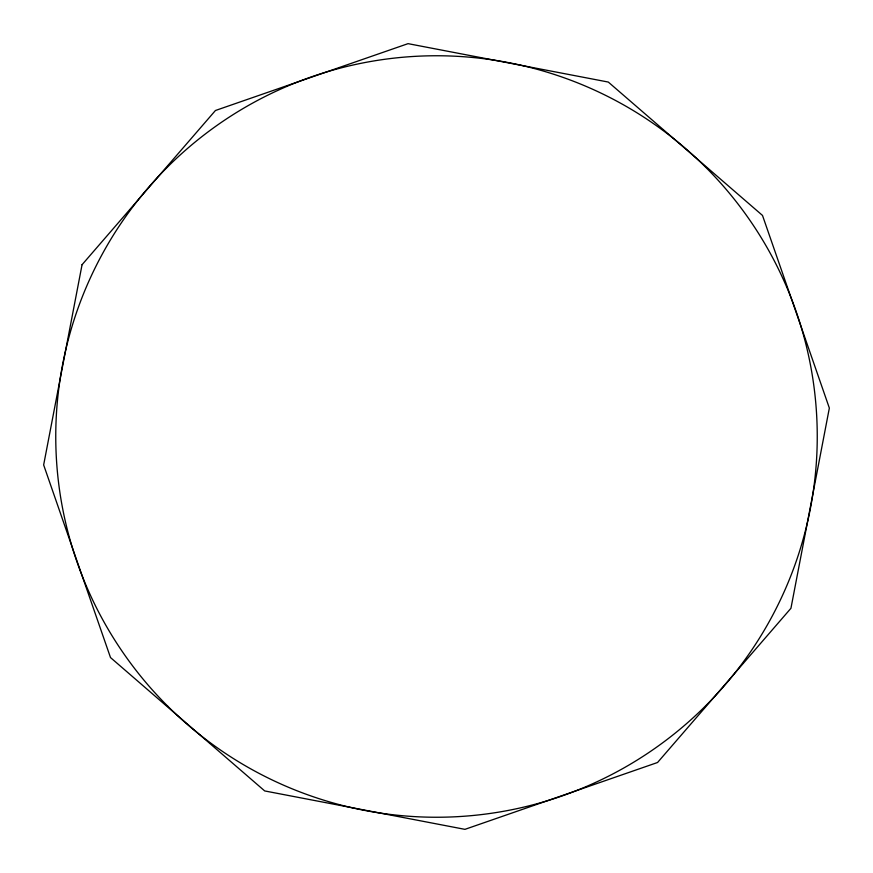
<?xml version="1.0" encoding="UTF-8"?>
<svg xmlns="http://www.w3.org/2000/svg" width="873" height="873" viewBox="0 0 873 873"><rect width="100%" height="100%" fill="white"/><g stroke="black" fill="none" stroke-linecap="round" stroke-linejoin="round"><path stroke-width="1.31" d="M82.062 264.705L43.65 464.938L110.5 657.555L264.705 790.938L464.938 829.35L657.555 762.5L790.938 608.295L829.35 408.062L762.5 215.445L608.295 82.062L408.062 43.65L215.445 110.5L82.062 264.705M167.834 706.29A380.748 380.748 0 0 0 804.48 534.276A380.748 380.748 0 0 0 337.196 68.934A380.748 380.748 0 0 0 167.834 706.29"/></g></svg>
